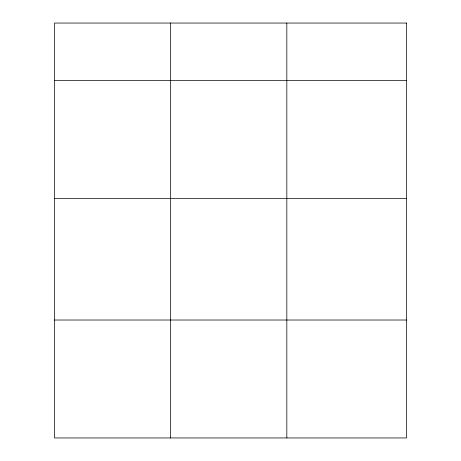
<?xml version="1.0" encoding="UTF-8"?>
<svg xmlns="http://www.w3.org/2000/svg" width="461" height="461" viewBox="0 0 461 461"><rect width="100%" height="100%" fill="white"/><g stroke="black" fill="none" stroke-linecap="round" stroke-linejoin="round"><path stroke-width="0.69" d="M54.484 80.566L406.516 80.566M54.484 198.501L406.516 198.501M54.484 320.015L406.516 320.015M286.828 23.05L286.828 437.95M170.656 23.05L170.656 437.95M406.516 23.05L54.484 23.05L54.484 437.95L406.516 437.95L406.516 23.05"/></g></svg>
